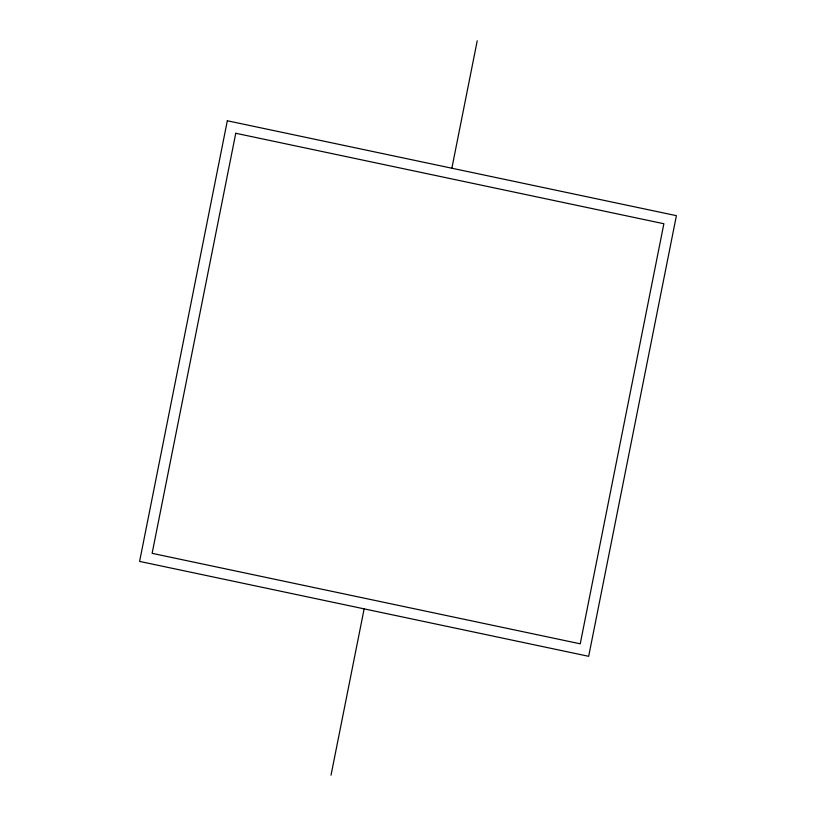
<?xml version="1.0" encoding="UTF-8"?>
<svg xmlns="http://www.w3.org/2000/svg" width="816" height="816" viewBox="0 0 816 816"><rect width="100%" height="100%" fill="white"/><g stroke="black" fill="none" stroke-linecap="round" stroke-linejoin="round"><path stroke-width="1.22" d="M331.021 775.2L364.14 608.858M451.86 168.218L477.227 40.8M227.327 120.768L139.597 561.408L588.673 656.309L676.403 215.669L227.327 120.768M235.763 133.263L152.123 553.34L580.237 643.814L663.877 223.737L235.763 133.263"/></g></svg>
